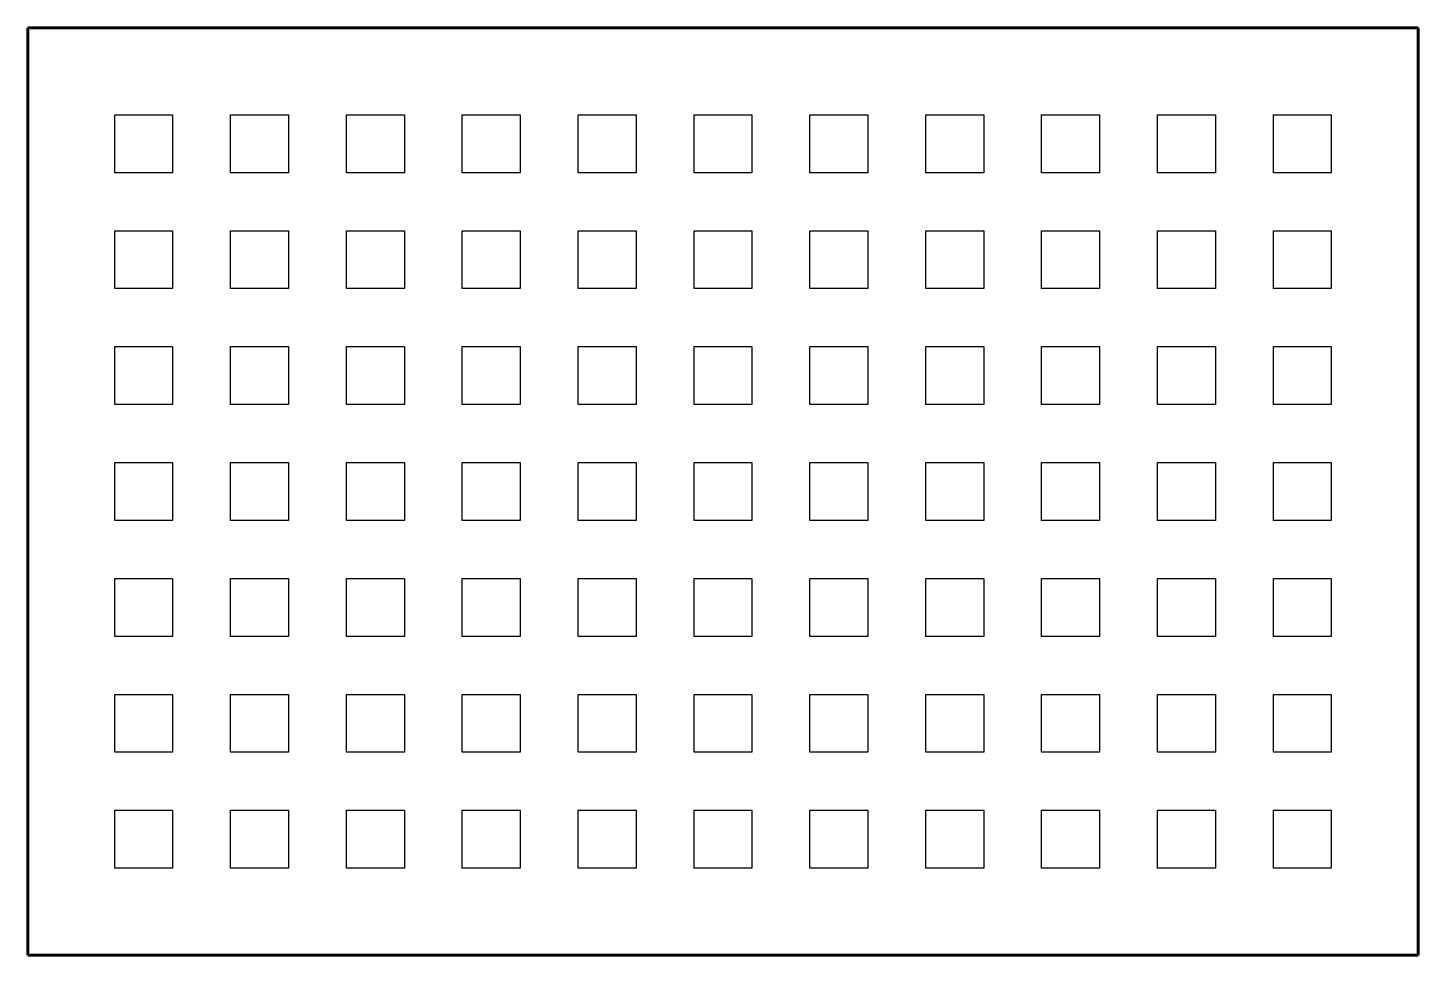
# Model space of a CAD drawing. Header units: millimetres. Extents: x 0 to 6000, y 0 to 4000.
import ezdxf

# ---------------------------------------------------------------- set-up
doc = ezdxf.new("R2010")
doc.units = ezdxf.units.MM
doc.linetypes.add('K5LT32768', pattern=[0])
doc.layers.add('Системный слой', color=7, linetype='Continuous')
picture_1 = doc.add_image_def('image1.jpg', size_in_pixel=(886, 886))
picture_2 = doc.add_image_def('image2.jpg', size_in_pixel=(886, 886))
picture_3 = doc.add_image_def('image3.jpg', size_in_pixel=(886, 886))
picture_4 = doc.add_image_def('image4.jpg', size_in_pixel=(886, 886))
picture_5 = doc.add_image_def('image5.jpg', size_in_pixel=(886, 886))
picture_6 = doc.add_image_def('image6.jpg', size_in_pixel=(886, 886))
picture_7 = doc.add_image_def('image7.jpg', size_in_pixel=(886, 886))
picture_8 = doc.add_image_def('image8.jpg', size_in_pixel=(886, 886))
picture_9 = doc.add_image_def('image9.jpg', size_in_pixel=(886, 886))
picture_10 = doc.add_image_def('image10.jpg', size_in_pixel=(886, 886))
picture_11 = doc.add_image_def('image11.jpg', size_in_pixel=(886, 886))
picture_12 = doc.add_image_def('image12.jpg', size_in_pixel=(886, 886))
picture_13 = doc.add_image_def('image13.jpg', size_in_pixel=(886, 886))
picture_14 = doc.add_image_def('image14.jpg', size_in_pixel=(886, 886))
picture_15 = doc.add_image_def('image15.jpg', size_in_pixel=(886, 886))
picture_16 = doc.add_image_def('image16.jpg', size_in_pixel=(886, 886))
picture_17 = doc.add_image_def('image17.jpg', size_in_pixel=(886, 886))
picture_18 = doc.add_image_def('image18.jpg', size_in_pixel=(886, 886))
picture_19 = doc.add_image_def('image19.jpg', size_in_pixel=(886, 886))
picture_20 = doc.add_image_def('image20.jpg', size_in_pixel=(886, 886))
picture_21 = doc.add_image_def('image21.jpg', size_in_pixel=(886, 886))
picture_22 = doc.add_image_def('image22.jpg', size_in_pixel=(886, 886))
picture_23 = doc.add_image_def('image23.jpg', size_in_pixel=(886, 886))
picture_24 = doc.add_image_def('image24.jpg', size_in_pixel=(886, 886))
picture_25 = doc.add_image_def('image25.jpg', size_in_pixel=(886, 886))
picture_26 = doc.add_image_def('image26.jpg', size_in_pixel=(886, 886))
picture_27 = doc.add_image_def('image27.jpg', size_in_pixel=(886, 886))
picture_28 = doc.add_image_def('image28.jpg', size_in_pixel=(886, 886))
picture_29 = doc.add_image_def('image29.jpg', size_in_pixel=(886, 886))
picture_30 = doc.add_image_def('image30.jpg', size_in_pixel=(886, 886))
picture_31 = doc.add_image_def('image31.jpg', size_in_pixel=(886, 886))
picture_32 = doc.add_image_def('image32.jpg', size_in_pixel=(886, 886))
picture_33 = doc.add_image_def('image33.jpg', size_in_pixel=(886, 886))
picture_34 = doc.add_image_def('image34.jpg', size_in_pixel=(886, 886))
picture_35 = doc.add_image_def('image35.jpg', size_in_pixel=(886, 886))
picture_36 = doc.add_image_def('image36.jpg', size_in_pixel=(886, 886))
picture_37 = doc.add_image_def('image37.jpg', size_in_pixel=(886, 886))
picture_38 = doc.add_image_def('image38.jpg', size_in_pixel=(886, 886))
picture_39 = doc.add_image_def('image39.jpg', size_in_pixel=(886, 886))
picture_40 = doc.add_image_def('image40.jpg', size_in_pixel=(886, 886))
picture_41 = doc.add_image_def('image41.jpg', size_in_pixel=(886, 886))
picture_42 = doc.add_image_def('image42.jpg', size_in_pixel=(886, 886))
picture_43 = doc.add_image_def('image43.jpg', size_in_pixel=(886, 886))
picture_44 = doc.add_image_def('image44.jpg', size_in_pixel=(886, 886))
picture_45 = doc.add_image_def('image45.jpg', size_in_pixel=(886, 886))
picture_46 = doc.add_image_def('image46.jpg', size_in_pixel=(886, 886))
picture_47 = doc.add_image_def('image47.jpg', size_in_pixel=(886, 886))
picture_48 = doc.add_image_def('image48.jpg', size_in_pixel=(886, 886))
picture_49 = doc.add_image_def('image49.jpg', size_in_pixel=(886, 886))
picture_50 = doc.add_image_def('image50.jpg', size_in_pixel=(886, 886))
picture_51 = doc.add_image_def('image51.jpg', size_in_pixel=(886, 886))
picture_52 = doc.add_image_def('image52.jpg', size_in_pixel=(886, 886))
picture_53 = doc.add_image_def('image53.jpg', size_in_pixel=(886, 886))
picture_54 = doc.add_image_def('image54.jpg', size_in_pixel=(886, 886))
picture_55 = doc.add_image_def('image55.jpg', size_in_pixel=(886, 886))
picture_56 = doc.add_image_def('image56.jpg', size_in_pixel=(886, 886))
picture_57 = doc.add_image_def('image57.jpg', size_in_pixel=(886, 886))
picture_58 = doc.add_image_def('image58.jpg', size_in_pixel=(886, 886))
picture_59 = doc.add_image_def('image59.jpg', size_in_pixel=(886, 886))
picture_60 = doc.add_image_def('image60.jpg', size_in_pixel=(886, 886))
picture_61 = doc.add_image_def('image61.jpg', size_in_pixel=(886, 886))
picture_62 = doc.add_image_def('image62.jpg', size_in_pixel=(886, 886))
picture_63 = doc.add_image_def('image63.jpg', size_in_pixel=(886, 886))
picture_64 = doc.add_image_def('image64.jpg', size_in_pixel=(886, 886))
picture_65 = doc.add_image_def('image65.jpg', size_in_pixel=(886, 886))
picture_66 = doc.add_image_def('image66.jpg', size_in_pixel=(886, 886))
picture_67 = doc.add_image_def('image67.jpg', size_in_pixel=(886, 886))
picture_68 = doc.add_image_def('image68.jpg', size_in_pixel=(886, 886))
picture_69 = doc.add_image_def('image69.jpg', size_in_pixel=(886, 886))
picture_70 = doc.add_image_def('image70.jpg', size_in_pixel=(886, 886))
picture_71 = doc.add_image_def('image71.jpg', size_in_pixel=(886, 886))
picture_72 = doc.add_image_def('image72.jpg', size_in_pixel=(886, 886))
picture_73 = doc.add_image_def('image73.jpg', size_in_pixel=(886, 886))
picture_74 = doc.add_image_def('image74.jpg', size_in_pixel=(886, 886))
picture_75 = doc.add_image_def('image75.jpg', size_in_pixel=(886, 886))
picture_76 = doc.add_image_def('image76.jpg', size_in_pixel=(886, 886))
picture_77 = doc.add_image_def('image77.jpg', size_in_pixel=(886, 886))

# ---------------------------------------------------------------- blocks, each defined once
blk = doc.blocks.new('U0')
at = {"color": 143, "linetype": 'K5LT32768', "lineweight": 60, "true_color": 0x33acca}
for p, q in [((6000, 4000), (0, 4000)), ((0, 4000), (0, 0)), ((6000, 0), (6000, 4000)), ((0, 0), (6000, 0))]:
    blk.add_line(p, q, dxfattribs=at)

msp = doc.modelspace()

# ---------------------------------------------------------------- block references
msp.add_blockref('U0', (0, 0))

# ---------------------------------------------------------------- pictures from other files: only their frames are drawn
at = {"layer": 'Системный слой'}
image = msp.add_image(picture_67, insert=(375, 3375), size_in_units=(250, 250), dxfattribs=at)
image.dxf.flags = 15
image = msp.add_image(picture_68, insert=(875, 3375), size_in_units=(250, 250), dxfattribs=at)
image.dxf.flags = 15
image = msp.add_image(picture_69, insert=(1375, 3375), size_in_units=(250, 250), dxfattribs=at)
image.dxf.flags = 15
image = msp.add_image(picture_70, insert=(1875, 3375), size_in_units=(250, 250), dxfattribs=at)
image.dxf.flags = 15
image = msp.add_image(picture_71, insert=(2375, 3375), size_in_units=(250, 250), dxfattribs=at)
image.dxf.flags = 15
image = msp.add_image(picture_72, insert=(2875, 3375), size_in_units=(250, 250), dxfattribs=at)
image.dxf.flags = 15
image = msp.add_image(picture_73, insert=(3375, 3375), size_in_units=(250, 250), dxfattribs=at)
image.dxf.flags = 15
image = msp.add_image(picture_74, insert=(3875, 3375), size_in_units=(250, 250), dxfattribs=at)
image.dxf.flags = 15
image = msp.add_image(picture_75, insert=(4375, 3375), size_in_units=(250, 250), dxfattribs=at)
image.dxf.flags = 15
image = msp.add_image(picture_76, insert=(4875, 3375), size_in_units=(250, 250), dxfattribs=at)
image.dxf.flags = 15
image = msp.add_image(picture_77, insert=(5375, 3375), size_in_units=(250, 250), dxfattribs=at)
image.dxf.flags = 15
image = msp.add_image(picture_56, insert=(375, 2875), size_in_units=(250, 250), dxfattribs=at)
image.dxf.flags = 15
image = msp.add_image(picture_57, insert=(875, 2875), size_in_units=(250, 250), dxfattribs=at)
image.dxf.flags = 15
image = msp.add_image(picture_58, insert=(1375, 2875), size_in_units=(250, 250), dxfattribs=at)
image.dxf.flags = 15
image = msp.add_image(picture_59, insert=(1875, 2875), size_in_units=(250, 250), dxfattribs=at)
image.dxf.flags = 15
image = msp.add_image(picture_60, insert=(2375, 2875), size_in_units=(250, 250), dxfattribs=at)
image.dxf.flags = 15
image = msp.add_image(picture_61, insert=(2875, 2875), size_in_units=(250, 250), dxfattribs=at)
image.dxf.flags = 15
image = msp.add_image(picture_62, insert=(3375, 2875), size_in_units=(250, 250), dxfattribs=at)
image.dxf.flags = 15
image = msp.add_image(picture_63, insert=(3875, 2875), size_in_units=(250, 250), dxfattribs=at)
image.dxf.flags = 15
image = msp.add_image(picture_64, insert=(4375, 2875), size_in_units=(250, 250), dxfattribs=at)
image.dxf.flags = 15
image = msp.add_image(picture_65, insert=(4875, 2875), size_in_units=(250, 250), dxfattribs=at)
image.dxf.flags = 15
image = msp.add_image(picture_66, insert=(5375, 2875), size_in_units=(250, 250), dxfattribs=at)
image.dxf.flags = 15
image = msp.add_image(picture_45, insert=(375, 2375), size_in_units=(250, 250), dxfattribs=at)
image.dxf.flags = 15
image = msp.add_image(picture_46, insert=(875, 2375), size_in_units=(250, 250), dxfattribs=at)
image.dxf.flags = 15
image = msp.add_image(picture_47, insert=(1375, 2375), size_in_units=(250, 250), dxfattribs=at)
image.dxf.flags = 15
image = msp.add_image(picture_48, insert=(1875, 2375), size_in_units=(250, 250), dxfattribs=at)
image.dxf.flags = 15
image = msp.add_image(picture_49, insert=(2375, 2375), size_in_units=(250, 250), dxfattribs=at)
image.dxf.flags = 15
image = msp.add_image(picture_50, insert=(2875, 2375), size_in_units=(250, 250), dxfattribs=at)
image.dxf.flags = 15
image = msp.add_image(picture_51, insert=(3375, 2375), size_in_units=(250, 250), dxfattribs=at)
image.dxf.flags = 15
image = msp.add_image(picture_52, insert=(3875, 2375), size_in_units=(250, 250), dxfattribs=at)
image.dxf.flags = 15
image = msp.add_image(picture_53, insert=(4375, 2375), size_in_units=(250, 250), dxfattribs=at)
image.dxf.flags = 15
image = msp.add_image(picture_54, insert=(4875, 2375), size_in_units=(250, 250), dxfattribs=at)
image.dxf.flags = 15
image = msp.add_image(picture_55, insert=(5375, 2375), size_in_units=(250, 250), dxfattribs=at)
image.dxf.flags = 15
image = msp.add_image(picture_34, insert=(375, 1875), size_in_units=(250, 250), dxfattribs=at)
image.dxf.flags = 15
image = msp.add_image(picture_35, insert=(875, 1875), size_in_units=(250, 250), dxfattribs=at)
image.dxf.flags = 15
image = msp.add_image(picture_36, insert=(1375, 1875), size_in_units=(250, 250), dxfattribs=at)
image.dxf.flags = 15
image = msp.add_image(picture_37, insert=(1875, 1875), size_in_units=(250, 250), dxfattribs=at)
image.dxf.flags = 15
image = msp.add_image(picture_38, insert=(2375, 1875), size_in_units=(250, 250), dxfattribs=at)
image.dxf.flags = 15
image = msp.add_image(picture_39, insert=(2875, 1875), size_in_units=(250, 250), dxfattribs=at)
image.dxf.flags = 15
image = msp.add_image(picture_40, insert=(3375, 1875), size_in_units=(250, 250), dxfattribs=at)
image.dxf.flags = 15
image = msp.add_image(picture_41, insert=(3875, 1875), size_in_units=(250, 250), dxfattribs=at)
image.dxf.flags = 15
image = msp.add_image(picture_42, insert=(4375, 1875), size_in_units=(250, 250), dxfattribs=at)
image.dxf.flags = 15
image = msp.add_image(picture_43, insert=(4875, 1875), size_in_units=(250, 250), dxfattribs=at)
image.dxf.flags = 15
image = msp.add_image(picture_44, insert=(5375, 1875), size_in_units=(250, 250), dxfattribs=at)
image.dxf.flags = 15
image = msp.add_image(picture_23, insert=(375, 1375), size_in_units=(250, 250), dxfattribs=at)
image.dxf.flags = 15
image = msp.add_image(picture_24, insert=(875, 1375), size_in_units=(250, 250), dxfattribs=at)
image.dxf.flags = 15
image = msp.add_image(picture_25, insert=(1375, 1375), size_in_units=(250, 250), dxfattribs=at)
image.dxf.flags = 15
image = msp.add_image(picture_26, insert=(1875, 1375), size_in_units=(250, 250), dxfattribs=at)
image.dxf.flags = 15
image = msp.add_image(picture_27, insert=(2375, 1375), size_in_units=(250, 250), dxfattribs=at)
image.dxf.flags = 15
image = msp.add_image(picture_28, insert=(2875, 1375), size_in_units=(250, 250), dxfattribs=at)
image.dxf.flags = 15
image = msp.add_image(picture_29, insert=(3375, 1375), size_in_units=(250, 250), dxfattribs=at)
image.dxf.flags = 15
image = msp.add_image(picture_30, insert=(3875, 1375), size_in_units=(250, 250), dxfattribs=at)
image.dxf.flags = 15
image = msp.add_image(picture_31, insert=(4375, 1375), size_in_units=(250, 250), dxfattribs=at)
image.dxf.flags = 15
image = msp.add_image(picture_32, insert=(4875, 1375), size_in_units=(250, 250), dxfattribs=at)
image.dxf.flags = 15
image = msp.add_image(picture_33, insert=(5375, 1375), size_in_units=(250, 250), dxfattribs=at)
image.dxf.flags = 15
image = msp.add_image(picture_12, insert=(375, 875), size_in_units=(250, 250), dxfattribs=at)
image.dxf.flags = 15
image = msp.add_image(picture_13, insert=(875, 875), size_in_units=(250, 250), dxfattribs=at)
image.dxf.flags = 15
image = msp.add_image(picture_14, insert=(1375, 875), size_in_units=(250, 250), dxfattribs=at)
image.dxf.flags = 15
image = msp.add_image(picture_15, insert=(1875, 875), size_in_units=(250, 250), dxfattribs=at)
image.dxf.flags = 15
image = msp.add_image(picture_16, insert=(2375, 875), size_in_units=(250, 250), dxfattribs=at)
image.dxf.flags = 15
image = msp.add_image(picture_17, insert=(2875, 875), size_in_units=(250, 250), dxfattribs=at)
image.dxf.flags = 15
image = msp.add_image(picture_18, insert=(3375, 875), size_in_units=(250, 250), dxfattribs=at)
image.dxf.flags = 15
image = msp.add_image(picture_19, insert=(3875, 875), size_in_units=(250, 250), dxfattribs=at)
image.dxf.flags = 15
image = msp.add_image(picture_20, insert=(4375, 875), size_in_units=(250, 250), dxfattribs=at)
image.dxf.flags = 15
image = msp.add_image(picture_21, insert=(4875, 875), size_in_units=(250, 250), dxfattribs=at)
image.dxf.flags = 15
image = msp.add_image(picture_22, insert=(5375, 875), size_in_units=(250, 250), dxfattribs=at)
image.dxf.flags = 15
image = msp.add_image(picture_1, insert=(375, 375), size_in_units=(250, 250), dxfattribs=at)
image.dxf.flags = 15
image = msp.add_image(picture_2, insert=(875, 375), size_in_units=(250, 250), dxfattribs=at)
image.dxf.flags = 15
image = msp.add_image(picture_3, insert=(1375, 375), size_in_units=(250, 250), dxfattribs=at)
image.dxf.flags = 15
image = msp.add_image(picture_4, insert=(1875, 375), size_in_units=(250, 250), dxfattribs=at)
image.dxf.flags = 15
image = msp.add_image(picture_5, insert=(2375, 375), size_in_units=(250, 250), dxfattribs=at)
image.dxf.flags = 15
image = msp.add_image(picture_6, insert=(2875, 375), size_in_units=(250, 250), dxfattribs=at)
image.dxf.flags = 15
image = msp.add_image(picture_7, insert=(3375, 375), size_in_units=(250, 250), dxfattribs=at)
image.dxf.flags = 15
image = msp.add_image(picture_8, insert=(3875, 375), size_in_units=(250, 250), dxfattribs=at)
image.dxf.flags = 15
image = msp.add_image(picture_9, insert=(4375, 375), size_in_units=(250, 250), dxfattribs=at)
image.dxf.flags = 15
image = msp.add_image(picture_10, insert=(4875, 375), size_in_units=(250, 250), dxfattribs=at)
image.dxf.flags = 15
image = msp.add_image(picture_11, insert=(5375, 375), size_in_units=(250, 250), dxfattribs=at)
image.dxf.flags = 15

doc.saveas('drawing.dxf')
